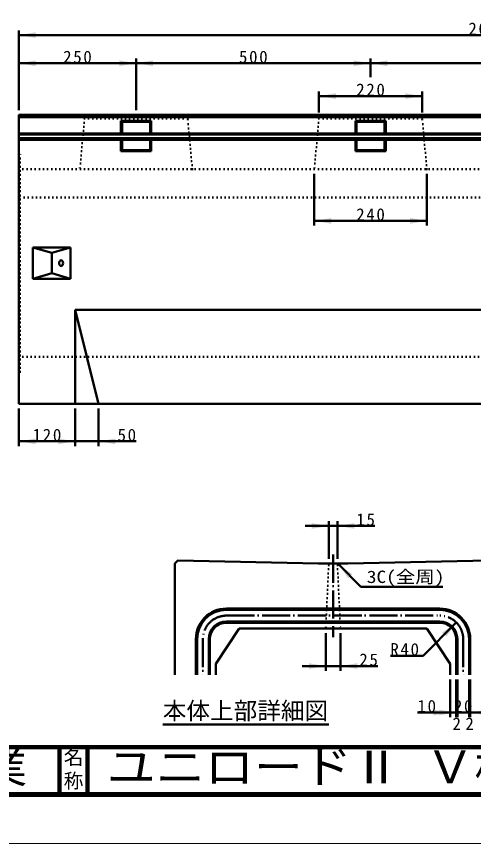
# Model space of a CAD drawing. Units: millimetres, scale not verified. Extents: x -2102 to 2102, y -1485 to 1485.
# Drawn here: x -184 to 790, y -1485 to 278 of the extents above; entities that cross this region are included whole.
import ezdxf
from ezdxf.enums import TextEntityAlignment as Align

# ---------------------------------------------------------------- set-up
doc = ezdxf.new("R2010")
doc.units = ezdxf.units.MM
doc.header["$LTSCALE"] = 5
doc.linetypes.add('DOTTED', pattern=[1.75, 0.25, -1.5])
doc.linetypes.add('LONG_DASHED_DOTTED', pattern=[15.25, 12, -1.5, 0.25, -1.5])
doc.layers.add('0-0_V-nasSTD', color=7, linetype='Continuous', lineweight=35)
doc.layers.add('0-1_0', color=7, linetype='Continuous', lineweight=50)
doc.styles.add('ＭＳ ゴシック', font='')
doc.styles.get('ＭＳ ゴシック').set_extended_font_data('MS Gothic')

msp = doc.modelspace()

# ---------------------------------------------------------------- linework, layer by layer
at = {"layer": '0-0_V-nasSTD', "lineweight": 50}
for p, q in [((153.433, -1125.807), (153.433, -888.057)), ((200.933, -1049.307), (200.933, -1125.807)), ((225.933, -1049.307), (225.933, -1125.807)), ((755.933, -1049.307), (755.933, -1125.807)), ((780.933, -1049.307), (780.933, -1125.807))]:
    msp.add_line(p, q, dxfattribs=at)
at = {"layer": '0-0_V-nasSTD', "linetype": 'LONG_DASHED_DOTTED', "lineweight": 50}
for p, q in [((213.433, -1049.307), (213.433, -1125.807)), ((768.433, -1049.307), (768.433, -1125.807))]:
    msp.add_line(p, q, dxfattribs=at)
at = {"layer": '0-0_V-nasSTD', "lineweight": 100}
for p, q in [((-92.5, -1280), (-92.5, -1380)), ((-32.5, -1280), (-32.5, -1380)), ((-1997.5, -1380), (1997.5, -1380))]:
    msp.add_line(p, q, dxfattribs=at)
at = {"layer": '0-0_V-nasSTD', "lineweight": 18}
for points in [[(-2102.5, -1485), (-2102.5, 1485), (2102.5, 1485), (2102.5, -1485)], [(-2002.5, -1385), (-2002.5, 1385), (2002.5, 1385), (2002.5, -1385)]]:
    msp.add_lwpolyline(points, close=True, dxfattribs=at)
at = {"layer": '0-0_V-nasSTD', "lineweight": 50}
for centre, radius, start, end in [((263.433, -1049.307), 62.5, 90, 180), ((718.433, -1049.307), 62.5, 0, 90), ((263.433, -1049.307), 37.5, 90, 180), ((718.433, -1049.307), 37.5, 0, 90)]:
    msp.add_arc(centre, radius, start, end, dxfattribs=at)
at = {"layer": '0-0_V-nasSTD', "linetype": 'LONG_DASHED_DOTTED', "lineweight": 50}
for centre, start, end in [((263.433, -1049.307), 90, 180), ((718.433, -1049.307), 0, 90)]:
    msp.add_arc(centre, 50, start, end, dxfattribs=at)
at = {"layer": '0-0_V-nasSTD'}
for points in [[(-179.068, 238.283), (-143.068, 232.283), (-143.068, 244.283)], [(-179.068, 178.283), (-143.068, 172.283), (-143.068, 184.283)], [(34.932, 172.283), (34.932, 184.283), (70.932, 178.283)], [(70.932, 178.283), (106.932, 172.283), (106.932, 184.283)], [(534.932, 172.283), (534.932, 184.283), (570.932, 178.283)], [(570.932, 178.283), (606.932, 172.283), (606.932, 184.283)], [(460.932, 108.283), (496.932, 102.283), (496.932, 114.283)], [(644.932, 102.283), (644.932, 114.283), (680.932, 108.283)], [(450.932, -157.717), (486.932, -163.717), (486.932, -151.717)], [(654.932, -163.717), (654.932, -151.717), (690.932, -157.717)], [(-179.068, -627.717), (-143.068, -633.717), (-143.068, -621.717)], [(-95.068, -633.717), (-95.068, -621.717), (-59.068, -627.717)], [(-9.068, -627.717), (26.932, -633.717), (26.932, -621.717)], [(445.558, -814.057), (445.558, -802.057), (481.558, -808.057)], [(500.308, -808.057), (536.308, -814.057), (536.308, -802.057)], [(502.183, -889.932), (523.397, -919.631), (531.882, -911.146)], [(724.09, -1035.165), (732.575, -1043.651), (753.789, -1013.952)], [(439.308, -1112.807), (439.308, -1100.807), (475.308, -1106.807)], [(506.558, -1106.807), (542.558, -1112.807), (542.558, -1100.807)], [(704.933, -1211.807), (704.933, -1199.807), (740.933, -1205.807)], [(717.433, -1211.807), (717.433, -1199.807), (753.433, -1205.807)], [(783.433, -1205.807), (819.433, -1211.807), (819.433, -1199.807)]]:
    msp.add_solid(points, dxfattribs=at)
at = {"layer": '0-1_0'}
for p, q in [((-179.068, 78.283), (-179.068, 248.283)), ((-179.068, 238.283), (1820.932, 238.283)), ((-179.068, 178.283), (70.932, 178.283)), ((70.932, 78.283), (70.932, 188.283)), ((70.932, 178.283), (570.932, 178.283)), ((570.932, 148.283), (570.932, 188.283)), ((570.932, 178.283), (1070.932, 178.283)), ((460.932, 73.283), (460.932, 118.283)), ((460.932, 108.283), (680.932, 108.283)), ((680.932, 73.283), (680.932, 118.283)), ((-179.068, 68.283), (-179.068, -547.717)), ((-179.068, 68.283), (1820.932, 68.283)), ((-179.068, 63.283), (820.932, 63.283)), ((38.632, 55.583), (103.232, 55.583)), ((38.632, 55.583), (40.932, 53.283)), ((38.632, 55.583), (38.632, 28.298)), ((40.932, 53.283), (100.932, 53.283)), ((40.932, 53.283), (40.932, 28.298)), ((100.932, 53.283), (103.232, 55.583)), ((100.932, 53.283), (100.932, 28.298)), ((103.232, 55.583), (103.232, 28.298)), ((538.632, 55.583), (603.232, 55.583)), ((538.632, 55.583), (540.932, 53.283)), ((538.632, 55.583), (538.632, 28.298)), ((540.932, 53.283), (600.932, 53.283)), ((540.932, 53.283), (540.932, 28.298)), ((600.932, 53.283), (603.232, 55.583)), ((600.932, 53.283), (600.932, 28.298)), ((603.232, 55.583), (603.232, 28.298)), ((-179.068, 28.298), (820.932, 28.298)), ((-179.068, 26.283), (820.932, 26.283)), ((-179.068, 18.283), (820.932, 18.283)), ((-179.068, 14.925), (820.932, 14.925)), ((38.632, 14.925), (38.632, -9.017)), ((40.932, 14.925), (40.932, -6.717)), ((100.932, 14.925), (100.932, -6.717)), ((103.232, 14.925), (103.232, -9.017)), ((538.632, 14.925), (538.632, -9.017)), ((540.932, 14.925), (540.932, -6.717)), ((600.932, 14.925), (600.932, -6.717)), ((603.232, 14.925), (603.232, -9.017)), ((38.632, -9.017), (40.932, -6.717)), ((38.632, -9.017), (103.232, -9.017)), ((40.932, -6.717), (100.932, -6.717)), ((100.932, -6.717), (103.232, -9.017)), ((538.632, -9.017), (540.932, -6.717)), ((538.632, -9.017), (603.232, -9.017)), ((540.932, -6.717), (600.932, -6.717)), ((600.932, -6.717), (603.232, -9.017)), ((450.932, -57.717), (450.932, -167.717)), ((690.932, -57.717), (690.932, -167.717)), ((450.932, -157.717), (690.932, -157.717)), ((-149.068, -214.217), (-149.068, -281.217)), ((-149.068, -214.217), (-69.068, -214.217)), ((-109.068, -226.217), (-109.068, -269.217)), ((-69.068, -214.217), (-69.068, -281.217)), ((-149.068, -281.217), (-69.068, -281.217)), ((-59.068, -347.717), (-59.068, -547.717)), ((-59.068, -347.717), (820.932, -347.717)), ((-59.068, -347.717), (-9.068, -547.717)), ((-179.068, -547.717), (1820.932, -547.717)), ((-179.068, -557.717), (-179.068, -637.717)), ((-59.068, -557.717), (-59.068, -637.717)), ((-9.068, -557.717), (-9.068, -637.717)), ((70.932, -627.717), (-9.068, -627.717)), ((431.558, -808.057), (481.558, -808.057)), ((481.558, -878.057), (481.558, -798.057)), ((481.558, -808.057), (500.308, -808.057)), ((500.308, -878.057), (500.308, -798.057)), ((580.308, -808.057), (500.308, -808.057)), ((459.683, -888.057), (522.183, -888.057)), ((502.183, -889.932), (549.894, -937.643)), ((724.894, -937.643), (549.894, -937.643)), ((263.433, -984.307), (718.433, -984.307)), ((263.433, -986.807), (718.433, -986.807)), ((263.433, -1011.807), (718.433, -1011.807)), ((263.433, -1014.307), (718.433, -1014.307)), ((683.078, -1084.663), (753.789, -1013.952)), ((290.933, -1026.807), (240.933, -1101.807)), ((290.933, -1026.807), (690.933, -1026.807)), ((475.308, -1026.807), (506.558, -1026.807)), ((475.308, -1036.807), (475.308, -1116.807)), ((506.558, -1036.807), (506.558, -1116.807)), ((690.933, -1026.807), (740.933, -1101.807)), ((198.433, -1089.307), (198.433, -1049.307)), ((228.433, -1089.307), (228.433, -1049.307)), ((753.433, -1049.307), (753.433, -1089.307)), ((783.433, -1049.307), (783.433, -1089.307)), ((198.433, -1125.807), (198.433, -1089.307)), ((228.433, -1125.807), (228.433, -1089.307)), ((683.078, -1084.663), (613.078, -1084.663)), ((753.433, -1089.307), (753.433, -1125.807)), ((783.433, -1089.307), (783.433, -1125.807)), ((240.933, -1101.807), (240.933, -1125.807)), ((425.308, -1106.807), (475.308, -1106.807)), ((475.308, -1106.807), (506.558, -1106.807)), ((586.558, -1106.807), (506.558, -1106.807)), ((740.933, -1101.807), (740.933, -1125.807)), ((740.933, -1135.807), (740.933, -1215.807)), ((753.433, -1135.807), (753.433, -1215.807)), ((755.933, -1135.807), (755.933, -1215.807)), ((780.933, -1135.807), (780.933, -1215.807)), ((783.433, -1135.807), (783.433, -1215.807)), ((670.933, -1205.807), (740.933, -1205.807)), ((740.933, -1205.807), (753.433, -1205.807)), ((127.697, -1231.593), (481.707, -1231.593))]:
    msp.add_line(p, q, dxfattribs=at)
at = {"layer": '0-1_0', "linetype": 'DOTTED'}
for p, q in [((-179.068, 63.283), (1820.932, 63.283)), ((-39.068, 60.283), (-49.068, -47.717)), ((-39.068, 60.283), (-42.068, 63.283)), ((190.932, -47.717), (180.932, 60.283)), ((460.932, 60.283), (450.932, -47.717)), ((460.932, 60.283), (457.932, 63.283)), ((690.932, -47.717), (680.932, 60.283)), ((-179.068, -13.717), (-177.068, -15.717)), ((-179.068, -13.717), (-176.068, -15.717)), ((-176.068, -479.717), (-176.068, -15.717)), ((-179.068, -37.717), (-176.068, -35.717)), ((-179.068, -47.717), (820.932, -47.717)), ((820.932, -107.717), (-179.068, -107.717)), ((-179.068, -447.717), (820.932, -447.717)), ((-179.068, -457.717), (-176.068, -459.717)), ((-179.068, -481.717), (-176.068, -479.717)), ((481.558, -891.807), (475.308, -1026.807)), ((500.308, -891.807), (506.558, -1026.807))]:
    msp.add_line(p, q, dxfattribs=at)
at = {"layer": '0-1_0', "linetype": 'LONG_DASHED_DOTTED'}
for p, q in [((490.933, -869.307), (490.933, -1045.557)), ((263.433, -999.307), (718.433, -999.307))]:
    msp.add_line(p, q, dxfattribs=at)
at = {"layer": '0-1_0', "lineweight": 100}
msp.add_line((-1997.5, -1280), (1997.5, -1280), dxfattribs=at)
at = {"layer": '0-1_0', "linetype": 'DOTTED'}
for points in [[(-39.068, 60.283), (180.932, 60.283), (183.932, 63.283)], [(460.932, 60.283), (680.932, 60.283), (683.932, 63.283)], [(481.558, -891.807), (477.808, -888.057), (504.058, -888.057)], [(481.558, -891.807), (500.308, -891.807), (504.058, -888.057)]]:
    msp.add_lwpolyline(points, dxfattribs=at)
at = {"layer": '0-1_0'}
for points in [[(-149.068, -214.217), (-109.068, -226.217), (-69.068, -214.217)], [(-149.068, -281.217), (-109.068, -269.217), (-69.068, -281.217)], [(-179.068, -627.717), (-59.068, -627.717), (-9.068, -627.717)], [(459.683, -888.057), (159.683, -881.807), (153.433, -888.057)], [(522.183, -888.057), (822.183, -881.807), (828.433, -888.057)], [(753.433, -1205.807), (755.933, -1205.807), (780.933, -1205.807), (783.433, -1205.807), (828.433, -1205.807)]]:
    msp.add_lwpolyline(points, dxfattribs=at)
for centre, radius, start, end in [((263.433, -1049.307), 65, 90, 180), ((718.433, -1049.307), 65, 0, 90), ((263.433, -1049.307), 35, 90, 180), ((718.433, -1049.307), 35, 0, 90)]:
    msp.add_arc(centre, radius, start, end, dxfattribs=at)
msp.add_ellipse((-89.068, -247.717), major_axis=(0, 6), ratio=0.707107, dxfattribs=at)

# ---------------------------------------------------------------- texts
at = {"layer": '0-0_V-nasSTD', "style": 'ＭＳ ゴシック'}
for s, height, width, p in [('3C(全周)', 26.39, 1.15, (562.894, -937.643)), ('株式会社船生コンクリート工業', 69.65, 1.1, (-1624.221, -1377.45)), ('ユニロードⅡ Ｖ標準', 69.65, 1.1, (8.5, -1377.53))]:
    msp.add_text(s, height=height, dxfattribs=dict(at, width=width)).set_placement(p, align=Align.BOTTOM_LEFT)
for s, height, p in [('本体上部詳細図', 36.95, (127.697, -1231.593)), ('2', 26.39, (745.683, -1250.807)), ('2', 26.39, (773.183, -1250.807)), ('名', 30.79, (-83.518, -1326.001)), ('称', 30.79, (-83.524, -1375.99))]:
    msp.add_text(s, height=height, dxfattribs=at).set_placement(p, align=Align.BOTTOM_LEFT)
at = {"layer": '0-0_V-nasSTD', "char_height": 26.39, "attachment_point": 7, "style": 'ＭＳ ゴシック'}
for s, insert in [('\\T1.2;2000', (779.532, 238.283)), ('\\T1.2;250', (-84.668, 178.283)), ('\\T1.2;500', (290.332, 178.283)), ('\\T1.2;220', (540.332, 108.283)), ('\\T1.2;240', (540.332, -157.717)), ('\\T1.2;120', (-149.668, -627.717)), ('\\T1.2;50', (31.332, -627.717)), ('\\T1.2;15', (540.708, -808.057)), ('\\T1.2;R40', (613.078, -1084.663)), ('\\T1.2;25', (546.958, -1106.807)), ('\\T1.2;10', (670.933, -1205.807)), ('\\T1.2;20', (748.633, -1205.807))]:
    msp.add_mtext(s, dxfattribs=dict(at, insert=insert))

doc.saveas('drawing.dxf')
